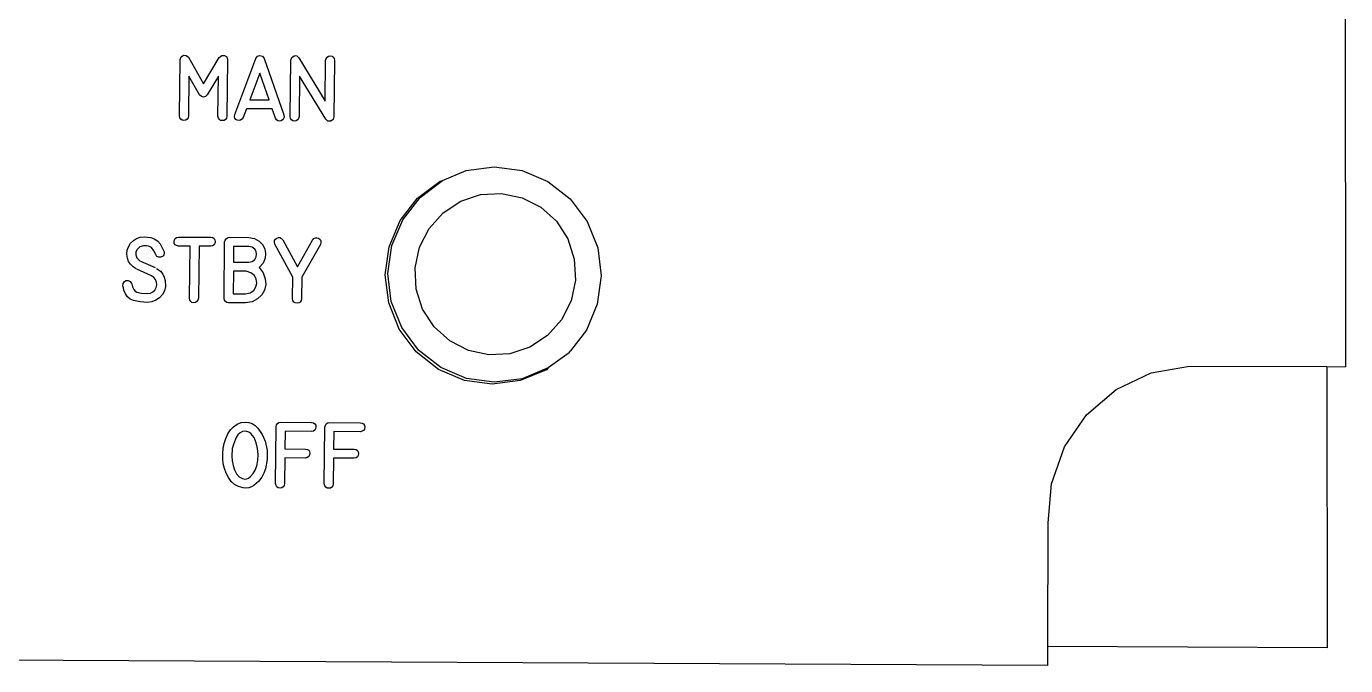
# Model space of a CAD drawing. Extents: x -153 to 26, y -61 to 55.
# Drawn here: x -34.2 to 25.5, y -60.5 to -31.6 of the extents above; entities that cross this region are included whole.
import ezdxf

# ---------------------------------------------------------------- set-up
doc = ezdxf.new("R2010")
doc.units = 0
doc.header["$MEASUREMENT"] = 0
doc.layers.get('0').update_dxf_attribs({"linetype": 'CONTINUOUS'})

msp = doc.modelspace()

# ---------------------------------------------------------------- linework, layer by layer
for p, q in [((25.394, 40.968), (25.542, -46.989)), ((-27.26, -35.635), (-27.229, -33.085)), ((-27.229, -33.085), (-27.185, -32.953)), ((-27.185, -32.953), (-27.081, -32.888)), ((-27.081, -32.888), (-26.956, -32.895)), ((-26.956, -32.895), (-26.85, -32.98)), ((-26.85, -32.98), (-26.173, -34.178)), ((-26.173, -34.178), (-25.46, -32.987)), ((-25.46, -32.987), (-25.352, -32.903)), ((-25.352, -32.903), (-25.229, -32.898)), ((-25.229, -32.898), (-25.127, -32.964)), ((-25.127, -32.964), (-25.086, -33.096)), ((-25.086, -33.096), (-25.116, -35.646)), ((-24.76, -35.571), (-23.808, -33.03)), ((-23.808, -33.03), (-23.736, -32.932)), ((-23.736, -32.932), (-23.618, -32.899)), ((-23.618, -32.899), (-23.501, -32.932)), ((-23.501, -32.932), (-23.43, -33.032)), ((-23.43, -33.032), (-22.537, -35.59)), ((-22.255, -35.664), (-22.227, -33.113)), ((-22.227, -33.113), (-22.177, -32.989)), ((-22.177, -32.989), (-22.072, -32.917)), ((-22.072, -32.917), (-22.009, -32.905)), ((-22.009, -32.905), (-21.951, -32.916)), ((-21.951, -32.916), (-21.854, -33.007)), ((-21.854, -33.007), (-20.667, -34.961)), ((-20.667, -34.961), (-20.648, -33.121)), ((-20.648, -33.121), (-20.623, -33.031)), ((-20.623, -33.031), (-20.58, -32.968)), ((-20.58, -32.968), (-20.518, -32.93)), ((-20.518, -32.93), (-20.436, -32.918)), ((-20.436, -32.918), (-20.356, -32.932)), ((-20.356, -32.932), (-20.297, -32.971)), ((-20.297, -32.971), (-20.259, -33.035)), ((-20.242, -33.123), (-20.269, -35.674)), ((-20.259, -33.035), (-20.242, -33.123)), ((-26.833, -33.838), (-26.853, -35.637)), ((-26.353, -34.684), (-26.833, -33.838)), ((-25.5, -33.84), (-26.003, -34.685)), ((-25.521, -35.644), (-25.5, -33.84)), ((-23.629, -33.694), (-24.082, -34.905)), ((-23.205, -34.909), (-23.629, -33.694)), ((-23.205, -34.909), (-23.629, -33.694)), ((-21.829, -33.827), (-21.849, -35.666)), ((-20.642, -35.779), (-21.829, -33.827)), ((-26.272, -34.761), (-26.353, -34.684)), ((-26.181, -34.784), (-26.272, -34.761)), ((-26.088, -34.758), (-26.181, -34.784)), ((-26.003, -34.685), (-26.088, -34.758)), ((-24.082, -34.905), (-23.205, -34.909)), ((-27.243, -35.723), (-27.26, -35.635)), ((-27.205, -35.785), (-27.243, -35.723)), ((-27.145, -35.823), (-27.205, -35.785)), ((-27.063, -35.837), (-27.145, -35.823)), ((-26.981, -35.825), (-27.063, -35.837)), ((-26.918, -35.788), (-26.981, -35.825)), ((-26.876, -35.725), (-26.918, -35.788)), ((-26.853, -35.637), (-26.876, -35.725)), ((-25.499, -35.732), (-25.521, -35.644)), ((-25.458, -35.795), (-25.499, -35.732)), ((-25.399, -35.834), (-25.458, -35.795)), ((-25.322, -35.847), (-25.399, -35.834)), ((-25.245, -35.835), (-25.322, -35.847)), ((-25.184, -35.797), (-25.245, -35.835)), ((-25.142, -35.735), (-25.184, -35.797)), ((-25.116, -35.646), (-25.142, -35.735)), ((-24.774, -35.661), (-24.76, -35.571)), ((-24.759, -35.733), (-24.774, -35.661)), ((-24.717, -35.79), (-24.759, -35.733)), ((-24.646, -35.83), (-24.717, -35.79)), ((-24.567, -35.847), (-24.646, -35.83)), ((-24.496, -35.832), (-24.567, -35.847)), ((-24.435, -35.788), (-24.496, -35.832)), ((-24.383, -35.712), (-24.435, -35.788)), ((-24.235, -35.31), (-24.383, -35.712)), ((-23.063, -35.316), (-24.235, -35.31)), ((-22.92, -35.73), (-23.063, -35.316)), ((-22.87, -35.805), (-22.92, -35.73)), ((-22.811, -35.851), (-22.87, -35.805)), ((-22.593, -35.814), (-22.664, -35.852)), ((-22.548, -35.757), (-22.593, -35.814)), ((-22.53, -35.683), (-22.548, -35.757)), ((-22.537, -35.59), (-22.53, -35.683)), ((-22.232, -35.752), (-22.255, -35.664)), ((-22.191, -35.816), (-22.232, -35.752)), ((-22.132, -35.854), (-22.191, -35.816)), ((-21.917, -35.817), (-21.977, -35.855)), ((-21.875, -35.754), (-21.917, -35.817)), ((-21.849, -35.666), (-21.875, -35.754)), ((-20.546, -35.864), (-20.642, -35.779)), ((-20.307, -35.798), (-20.417, -35.866)), ((-20.269, -35.674), (-20.307, -35.798)), ((-22.742, -35.867), (-22.811, -35.851)), ((-22.664, -35.852), (-22.742, -35.867)), ((-22.055, -35.867), (-22.132, -35.854)), ((-21.977, -35.855), (-22.055, -35.867)), ((-20.417, -35.866), (-20.546, -35.864)), ((-15.359, -38.556), (-14.28, -38.1)), ((-14.28, -38.1), (-13.015, -37.939)), ((-13.015, -37.939), (-11.753, -38.112)), ((-11.753, -38.112), (-10.579, -38.609)), ((-16.481, -39.36), (-15.462, -38.584)), ((-16.371, -39.326), (-15.359, -38.556)), ((-15.462, -38.584), (-15.359, -38.556)), ((-10.579, -38.609), (-9.573, -39.395)), ((-17.267, -40.374), (-16.481, -39.36)), ((-17.151, -40.333), (-16.371, -39.326)), ((-14.53, -39.494), (-13.626, -39.196)), ((-13.626, -39.196), (-12.678, -39.143)), ((-12.678, -39.143), (-11.749, -39.339)), ((-11.749, -39.339), (-10.903, -39.77)), ((-9.573, -39.395), (-8.804, -40.416)), ((-15.963, -40.729), (-15.327, -40.017)), ((-15.327, -40.017), (-14.53, -39.494)), ((-10.903, -39.77), (-10.197, -40.407)), ((-17.767, -41.557), (-17.267, -40.374)), ((-17.647, -41.509), (-17.151, -40.333)), ((-10.197, -40.407), (-9.679, -41.207)), ((-8.804, -40.416), (-8.325, -41.605)), ((-29.351, -41.275), (-29.208, -41.183)), ((-29.208, -41.183), (-29.046, -41.129)), ((-29.046, -41.129), (-28.867, -41.111)), ((-28.867, -41.111), (-28.709, -41.117)), ((-28.709, -41.117), (-28.559, -41.146)), ((-28.559, -41.146), (-28.414, -41.193)), ((-28.414, -41.193), (-28.255, -41.296)), ((-27.496, -41.24), (-27.457, -41.178)), ((-27.457, -41.178), (-27.394, -41.138)), ((-27.394, -41.138), (-27.306, -41.119)), ((-27.306, -41.119), (-25.844, -41.127)), ((-25.844, -41.127), (-25.758, -41.146)), ((-25.758, -41.146), (-25.696, -41.187)), ((-25.696, -41.187), (-25.659, -41.249)), ((-25.195, -41.255), (-25.153, -41.195)), ((-25.153, -41.195), (-25.091, -41.153)), ((-25.091, -41.153), (-25.011, -41.131)), ((-25.011, -41.131), (-24.116, -41.135)), ((-24.116, -41.135), (-23.865, -41.19)), ((-23.865, -41.19), (-23.658, -41.304)), ((-22.957, -41.281), (-22.923, -41.218)), ((-22.923, -41.218), (-22.86, -41.169)), ((-22.86, -41.169), (-22.784, -41.141)), ((-22.784, -41.141), (-22.714, -41.145)), ((-22.714, -41.145), (-22.647, -41.181)), ((-22.647, -41.181), (-22.585, -41.249)), ((-21.235, -41.256), (-21.175, -41.187)), ((-21.175, -41.187), (-21.11, -41.151)), ((-21.11, -41.151), (-21.039, -41.148)), ((-21.039, -41.148), (-20.962, -41.176)), ((-20.962, -41.176), (-20.898, -41.227)), ((-16.395, -41.582), (-15.963, -40.729)), ((-9.679, -41.207), (-9.385, -42.115)), ((-29.646, -41.888), (-29.631, -41.716)), ((-29.631, -41.716), (-29.575, -41.555)), ((-29.575, -41.555), (-29.478, -41.403)), ((-29.478, -41.403), (-29.351, -41.275)), ((-29.233, -41.795), (-29.239, -41.92)), ((-29.184, -41.684), (-29.233, -41.795)), ((-29.057, -41.56), (-29.184, -41.684)), ((-28.886, -41.517), (-29.057, -41.56)), ((-28.754, -41.522), (-28.886, -41.517)), ((-28.661, -41.539), (-28.754, -41.522)), ((-28.595, -41.563), (-28.661, -41.539)), ((-28.535, -41.597), (-28.595, -41.563)), ((-28.418, -41.743), (-28.535, -41.597)), ((-28.34, -41.916), (-28.418, -41.743)), ((-28.255, -41.296), (-28.139, -41.43)), ((-28.139, -41.43), (-27.969, -41.754)), ((-27.969, -41.754), (-27.957, -41.791)), ((-27.957, -41.791), (-27.953, -41.859)), ((-27.509, -41.323), (-27.496, -41.24)), ((-27.498, -41.406), (-27.509, -41.323)), ((-27.461, -41.468), (-27.498, -41.406)), ((-27.399, -41.509), (-27.461, -41.468)), ((-27.311, -41.528), (-27.399, -41.509)), ((-26.782, -41.531), (-27.311, -41.528)), ((-26.811, -43.889), (-26.782, -41.531)), ((-26.376, -41.533), (-26.404, -43.891)), ((-25.849, -41.535), (-26.376, -41.533)), ((-25.761, -41.518), (-25.849, -41.535)), ((-25.699, -41.478), (-25.761, -41.518)), ((-25.661, -41.416), (-25.699, -41.478)), ((-25.647, -41.333), (-25.661, -41.416)), ((-25.659, -41.249), (-25.647, -41.333)), ((-25.247, -43.898), (-25.218, -41.336)), ((-25.218, -41.336), (-25.195, -41.255)), ((-24.812, -41.544), (-24.821, -42.258)), ((-24.121, -41.547), (-24.812, -41.544)), ((-23.968, -41.582), (-24.121, -41.547)), ((-23.859, -41.664), (-23.968, -41.582)), ((-23.793, -41.774), (-23.859, -41.664)), ((-23.77, -41.896), (-23.793, -41.774)), ((-23.658, -41.304), (-23.502, -41.463)), ((-23.502, -41.463), (-23.404, -41.651)), ((-23.404, -41.651), (-23.365, -41.86)), ((-22.963, -41.355), (-22.957, -41.281)), ((-22.94, -41.443), (-22.963, -41.355)), ((-22.13, -42.936), (-22.94, -41.443)), ((-22.585, -41.249), (-21.923, -42.467)), ((-21.923, -42.467), (-21.235, -41.256)), ((-20.884, -41.453), (-21.728, -42.938)), ((-20.898, -41.227), (-20.864, -41.29)), ((-20.859, -41.365), (-20.884, -41.453)), ((-20.864, -41.29), (-20.859, -41.365)), ((-17.945, -42.83), (-17.767, -41.557)), ((-17.825, -42.773), (-17.647, -41.509)), ((-16.594, -42.518), (-16.395, -41.582)), ((-8.325, -41.605), (-8.167, -42.879)), ((-29.621, -42.069), (-29.646, -41.888)), ((-29.568, -42.22), (-29.621, -42.069)), ((-29.483, -42.353), (-29.568, -42.22)), ((-29.368, -42.468), (-29.483, -42.353)), ((-29.239, -41.92), (-29.193, -42.063)), ((-29.193, -42.063), (-29.092, -42.17)), ((-29.092, -42.17), (-29.048, -42.196)), ((-29.03, -42.204), (-28.369, -42.503)), ((-28.283, -41.993), (-28.34, -41.916)), ((-28.204, -42.032), (-28.283, -41.993)), ((-28.119, -42.036), (-28.204, -42.032)), ((-28.04, -42.001), (-28.119, -42.036)), ((-28.009, -41.975), (-28.04, -42.001)), ((-27.973, -41.92), (-28.009, -41.975)), ((-27.953, -41.859), (-27.973, -41.92)), ((-24.821, -42.258), (-24.125, -42.262)), ((-24.125, -42.262), (-23.969, -42.221)), ((-23.969, -42.221), (-23.858, -42.133)), ((-23.858, -42.133), (-23.792, -42.019)), ((-23.792, -42.019), (-23.77, -41.896)), ((-23.481, -42.301), (-23.648, -42.501)), ((-23.389, -42.082), (-23.481, -42.301)), ((-23.365, -41.86), (-23.389, -42.082)), ((-9.385, -42.115), (-9.334, -43.071)), ((-29.221, -42.565), (-29.368, -42.468)), ((-28.536, -42.875), (-29.199, -42.577)), ((-28.427, -42.943), (-28.536, -42.875)), ((-28.35, -43.04), (-28.427, -42.943)), ((-28.297, -42.539), (-28.124, -42.671)), ((-28.124, -42.671), (-28.023, -42.793)), ((-28.023, -42.793), (-27.95, -42.933)), ((-27.95, -42.933), (-27.905, -43.091)), ((-24.825, -42.666), (-24.837, -43.691)), ((-24.245, -42.669), (-24.825, -42.666)), ((-24.026, -42.735), (-24.245, -42.669)), ((-23.874, -42.863), (-24.026, -42.735)), ((-23.786, -43.029), (-23.874, -42.863)), ((-23.648, -42.501), (-23.47, -42.746)), ((-23.47, -42.746), (-23.377, -43.01)), ((-23.377, -43.01), (-23.361, -43.274)), ((-22.14, -43.907), (-22.13, -42.936)), ((-21.728, -42.938), (-21.738, -43.909)), ((-17.791, -44.105), (-17.945, -42.83)), ((-17.672, -44.039), (-17.825, -42.773)), ((-16.545, -43.474), (-16.594, -42.518)), ((-8.167, -42.879), (-8.343, -44.153)), ((-29.824, -43.324), (-29.821, -43.225)), ((-29.805, -43.425), (-29.824, -43.324)), ((-29.821, -43.225), (-29.771, -43.14)), ((-29.781, -43.524), (-29.805, -43.425)), ((-29.707, -43.694), (-29.781, -43.524)), ((-29.771, -43.14), (-29.688, -43.085)), ((-29.688, -43.085), (-29.589, -43.08)), ((-29.589, -43.08), (-29.493, -43.127)), ((-29.493, -43.127), (-29.432, -43.223)), ((-29.428, -43.236), (-29.389, -43.377)), ((-29.389, -43.377), (-29.336, -43.488)), ((-29.336, -43.488), (-29.271, -43.566)), ((-29.271, -43.566), (-29.192, -43.613)), ((-28.583, -43.654), (-28.474, -43.605)), ((-28.474, -43.605), (-28.387, -43.522)), ((-28.387, -43.522), (-28.322, -43.405)), ((-28.305, -43.158), (-28.35, -43.04)), ((-28.322, -43.405), (-28.294, -43.284)), ((-28.294, -43.284), (-28.305, -43.158)), ((-27.945, -43.549), (-28.039, -43.724)), ((-27.897, -43.36), (-27.945, -43.549)), ((-27.905, -43.091), (-27.897, -43.36)), ((-24.057, -43.65), (-23.899, -43.537)), ((-23.899, -43.537), (-23.799, -43.379)), ((-23.799, -43.379), (-23.762, -43.206)), ((-23.762, -43.206), (-23.786, -43.029)), ((-23.416, -43.519), (-23.54, -43.738)), ((-23.361, -43.274), (-23.416, -43.519)), ((-16.253, -44.383), (-16.545, -43.474)), ((-9.334, -43.071), (-9.532, -44.008)), ((-29.611, -43.828), (-29.707, -43.694)), ((-29.493, -43.927), (-29.611, -43.828)), ((-29.353, -43.989), (-29.493, -43.927)), ((-29.042, -44.055), (-29.353, -43.989)), ((-29.192, -43.613), (-28.986, -43.658)), ((-28.715, -44.078), (-29.042, -44.055)), ((-28.986, -43.658), (-28.713, -43.67)), ((-28.519, -44.054), (-28.715, -44.078)), ((-28.713, -43.67), (-28.583, -43.654)), ((-28.329, -43.981), (-28.519, -44.054)), ((-28.17, -43.872), (-28.329, -43.981)), ((-28.039, -43.724), (-28.17, -43.872)), ((-26.794, -43.977), (-26.811, -43.889)), ((-26.757, -44.04), (-26.794, -43.977)), ((-26.699, -44.079), (-26.757, -44.04)), ((-26.619, -44.093), (-26.699, -44.079)), ((-26.539, -44.082), (-26.619, -44.093)), ((-26.476, -44.044), (-26.539, -44.082)), ((-26.431, -43.981), (-26.476, -44.044)), ((-26.404, -43.891), (-26.431, -43.981)), ((-25.225, -43.977), (-25.247, -43.898)), ((-25.184, -44.038), (-25.225, -43.977)), ((-25.124, -44.079), (-25.184, -44.038)), ((-25.045, -44.101), (-25.124, -44.079)), ((-24.278, -44.105), (-25.045, -44.101)), ((-24.837, -43.691), (-24.274, -43.694)), ((-24.274, -43.694), (-24.057, -43.65)), ((-23.975, -44.049), (-24.274, -44.105)), ((-23.729, -43.92), (-23.975, -44.049)), ((-23.54, -43.738), (-23.729, -43.92)), ((-22.124, -43.997), (-22.14, -43.907)), ((-22.085, -44.062), (-22.124, -43.997)), ((-22.024, -44.101), (-22.085, -44.062)), ((-21.941, -44.114), (-22.024, -44.101)), ((-21.858, -44.101), (-21.941, -44.114)), ((-21.797, -44.063), (-21.858, -44.101)), ((-21.757, -43.999), (-21.797, -44.063)), ((-21.738, -43.909), (-21.757, -43.999)), ((-17.314, -45.296), (-17.791, -44.105)), ((-17.198, -45.222), (-17.672, -44.039)), ((-9.532, -44.008), (-9.963, -44.863)), ((-8.343, -44.153), (-8.84, -45.339)), ((-15.736, -45.185), (-16.253, -44.383)), ((-16.546, -46.321), (-17.314, -45.296)), ((-16.435, -46.24), (-17.198, -45.222)), ((-15.029, -45.824), (-15.736, -45.185)), ((-9.963, -44.863), (-10.599, -45.577)), ((-8.84, -45.339), (-9.561, -46.275)), ((-14.182, -46.257), (-15.029, -45.824)), ((-10.599, -45.577), (-11.397, -46.101)), ((-15.54, -47.11), (-16.546, -46.321)), ((-15.435, -47.024), (-16.435, -46.24)), ((-13.252, -46.453), (-14.182, -46.257)), ((-12.301, -46.4), (-13.252, -46.453)), ((-11.397, -46.101), (-12.301, -46.4)), ((-9.625, -46.356), (-10.574, -47.048)), ((-9.625, -46.356), (-9.561, -46.275)), ((-14.363, -47.609), (-15.54, -47.11)), ((-14.267, -47.519), (-15.435, -47.024)), ((-10.645, -47.135), (-11.83, -47.621)), ((-10.574, -47.048), (-11.75, -47.532)), ((-10.574, -47.048), (-10.645, -47.135)), ((16.739, -47.274), (18.467, -46.962)), ((18.467, -46.962), (24.691, -46.985)), ((24.691, -46.985), (24.709, -59.723)), ((24.691, -46.985), (25.542, -46.989)), ((-13.098, -47.783), (-14.363, -47.609)), ((-13.01, -47.693), (-14.267, -47.519)), ((-11.83, -47.621), (-13.098, -47.783)), ((-11.75, -47.532), (-13.01, -47.693)), ((15.152, -48.026), (16.739, -47.274)), ((13.813, -49.169), (15.152, -48.026)), ((-24.652, -49.594), (-24.477, -49.521)), ((-24.477, -49.521), (-24.294, -49.497)), ((-24.294, -49.497), (-24.125, -49.515)), ((-24.125, -49.515), (-23.973, -49.566)), ((-23.973, -49.566), (-23.837, -49.652)), ((-22.863, -49.626), (-22.821, -49.564)), ((-22.821, -49.564), (-22.76, -49.523)), ((-22.76, -49.523), (-22.679, -49.505)), ((-22.679, -49.505), (-21.283, -49.513)), ((-21.283, -49.513), (-21.195, -49.532)), ((-21.195, -49.532), (-21.133, -49.573)), ((-21.133, -49.573), (-21.096, -49.635)), ((-20.657, -49.637), (-20.614, -49.575)), ((-20.614, -49.575), (-20.553, -49.535)), ((-20.553, -49.535), (-20.473, -49.517)), ((-20.473, -49.517), (-19.076, -49.524)), ((-19.076, -49.524), (-18.988, -49.543)), ((-18.988, -49.543), (-18.926, -49.584)), ((12.813, -50.624), (13.813, -49.169)), ((-25.168, -50.24), (-25.074, -50.033)), ((-25.074, -50.033), (-24.957, -49.856)), ((-24.957, -49.856), (-24.816, -49.71)), ((-24.816, -49.71), (-24.652, -49.594)), ((-24.615, -50.071), (-24.693, -50.197)), ((-24.522, -49.982), (-24.615, -50.071)), ((-24.412, -49.928), (-24.522, -49.982)), ((-24.288, -49.911), (-24.412, -49.928)), ((-24.221, -49.92), (-24.288, -49.911)), ((-24.118, -49.96), (-24.221, -49.92)), ((-24.027, -50.02), (-24.118, -49.96)), ((-23.884, -50.199), (-24.027, -50.02)), ((-23.837, -49.652), (-23.717, -49.77)), ((-23.717, -49.77), (-23.522, -50.053)), ((-23.522, -50.053), (-23.382, -50.359)), ((-22.915, -52.281), (-22.887, -49.711)), ((-22.887, -49.711), (-22.863, -49.626)), ((-22.483, -49.916), (-22.492, -50.712)), ((-21.29, -49.922), (-22.483, -49.916)), ((-21.2, -49.904), (-21.29, -49.922)), ((-21.136, -49.865), (-21.2, -49.904)), ((-21.098, -49.803), (-21.136, -49.865)), ((-21.084, -49.72), (-21.098, -49.803)), ((-21.096, -49.635), (-21.084, -49.72)), ((-20.707, -52.292), (-20.68, -49.722)), ((-20.68, -49.722), (-20.657, -49.637)), ((-20.277, -49.927), (-20.285, -50.723)), ((-19.083, -49.933), (-20.277, -49.927)), ((-18.994, -49.916), (-19.083, -49.933)), ((-18.93, -49.876), (-18.994, -49.916)), ((-18.891, -49.815), (-18.93, -49.876)), ((-18.926, -49.584), (-18.889, -49.647)), ((-18.877, -49.731), (-18.891, -49.815)), ((-18.889, -49.647), (-18.877, -49.731)), ((-25.307, -50.921), (-25.285, -50.691)), ((-25.285, -50.691), (-25.238, -50.464)), ((-25.238, -50.464), (-25.168, -50.24)), ((-24.871, -50.688), (-24.895, -51.048)), ((-24.807, -50.464), (-24.871, -50.688)), ((-24.693, -50.197), (-24.807, -50.464)), ((-23.786, -50.431), (-23.884, -50.199)), ((-23.728, -50.689), (-23.786, -50.431)), ((-23.707, -50.961), (-23.728, -50.689)), ((-23.382, -50.359), (-23.295, -50.771)), ((-23.295, -50.771), (-23.291, -51.197)), ((-22.492, -50.712), (-21.561, -50.717)), ((-21.561, -50.717), (-21.474, -50.735)), ((-21.474, -50.735), (-21.411, -50.774)), ((-21.411, -50.774), (-21.374, -50.834)), ((-20.285, -50.723), (-19.354, -50.728)), ((-19.354, -50.728), (-19.266, -50.746)), ((-19.266, -50.746), (-19.204, -50.785)), ((12.221, -52.293), (12.813, -50.624)), ((-25.304, -51.154), (-25.307, -50.921)), ((-25.278, -51.384), (-25.304, -51.154)), ((-24.895, -51.048), (-24.879, -51.258)), ((-24.879, -51.258), (-24.839, -51.466)), ((-23.764, -51.479), (-23.721, -51.233)), ((-23.721, -51.233), (-23.707, -50.961)), ((-23.291, -51.197), (-23.371, -51.612)), ((-22.496, -51.121), (-22.509, -52.283)), ((-21.565, -51.126), (-22.496, -51.121)), ((-21.475, -51.102), (-21.565, -51.126)), ((-21.411, -51.058), (-21.475, -51.102)), ((-21.373, -50.996), (-21.411, -51.058)), ((-21.374, -50.834), (-21.361, -50.914)), ((-21.361, -50.914), (-21.373, -50.996)), ((-20.289, -51.133), (-20.301, -52.294)), ((-19.358, -51.137), (-20.289, -51.133)), ((-19.268, -51.113), (-19.358, -51.137)), ((-19.204, -51.07), (-19.268, -51.113)), ((-19.204, -50.785), (-19.166, -50.845)), ((-19.166, -51.007), (-19.204, -51.07)), ((-19.166, -50.845), (-19.153, -50.926)), ((-19.153, -50.926), (-19.166, -51.007)), ((-25.226, -51.603), (-25.278, -51.384)), ((-25.149, -51.811), (-25.226, -51.603)), ((-25.048, -52.009), (-25.149, -51.811)), ((-24.839, -51.466), (-24.775, -51.662)), ((-24.775, -51.662), (-24.683, -51.838)), ((-24.683, -51.838), (-24.561, -51.976)), ((-24.056, -51.98), (-23.926, -51.831)), ((-23.926, -51.831), (-23.831, -51.673)), ((-23.831, -51.673), (-23.764, -51.479)), ((-23.442, -51.805), (-23.536, -51.989)), ((-23.371, -51.612), (-23.442, -51.805)), ((-24.921, -52.182), (-25.048, -52.009)), ((-24.768, -52.317), (-24.921, -52.182)), ((-24.588, -52.414), (-24.768, -52.317)), ((-24.383, -52.473), (-24.588, -52.414)), ((-24.561, -51.976), (-24.406, -52.059)), ((-24.406, -52.059), (-24.308, -52.078)), ((-24.252, -52.484), (-24.383, -52.473)), ((-24.308, -52.078), (-24.218, -52.072)), ((-24.126, -52.47), (-24.252, -52.484)), ((-24.218, -52.072), (-24.133, -52.039)), ((-24.133, -52.039), (-24.056, -51.98)), ((-24.006, -52.431), (-24.126, -52.47)), ((-23.891, -52.366), (-24.006, -52.431)), ((-23.69, -52.194), (-23.891, -52.366)), ((-23.536, -51.989), (-23.69, -52.194)), ((-22.892, -52.371), (-22.915, -52.281)), ((-22.85, -52.436), (-22.892, -52.371)), ((-22.788, -52.474), (-22.85, -52.436)), ((-22.707, -52.486), (-22.788, -52.474)), ((-22.627, -52.472), (-22.707, -52.486)), ((-22.567, -52.434), (-22.627, -52.472)), ((-22.528, -52.371), (-22.567, -52.434)), ((-22.509, -52.283), (-22.528, -52.371)), ((-20.684, -52.382), (-20.707, -52.292)), ((-20.641, -52.447), (-20.684, -52.382)), ((-20.58, -52.485), (-20.641, -52.447)), ((-20.499, -52.497), (-20.58, -52.485)), ((-20.418, -52.484), (-20.499, -52.497)), ((-20.359, -52.445), (-20.418, -52.484)), ((-20.319, -52.382), (-20.359, -52.445)), ((-20.301, -52.294), (-20.319, -52.382)), ((12.078, -54.064), (12.221, -52.293)), ((12.06, -59.659), (12.078, -54.064)), ((12.057, -60.525), (12.06, -59.659)), ((24.709, -59.723), (12.06, -59.659)), ((12.057, -60.525), (-140.179, -59.758))]:
    msp.add_line(p, q)

doc.saveas('drawing.dxf')
